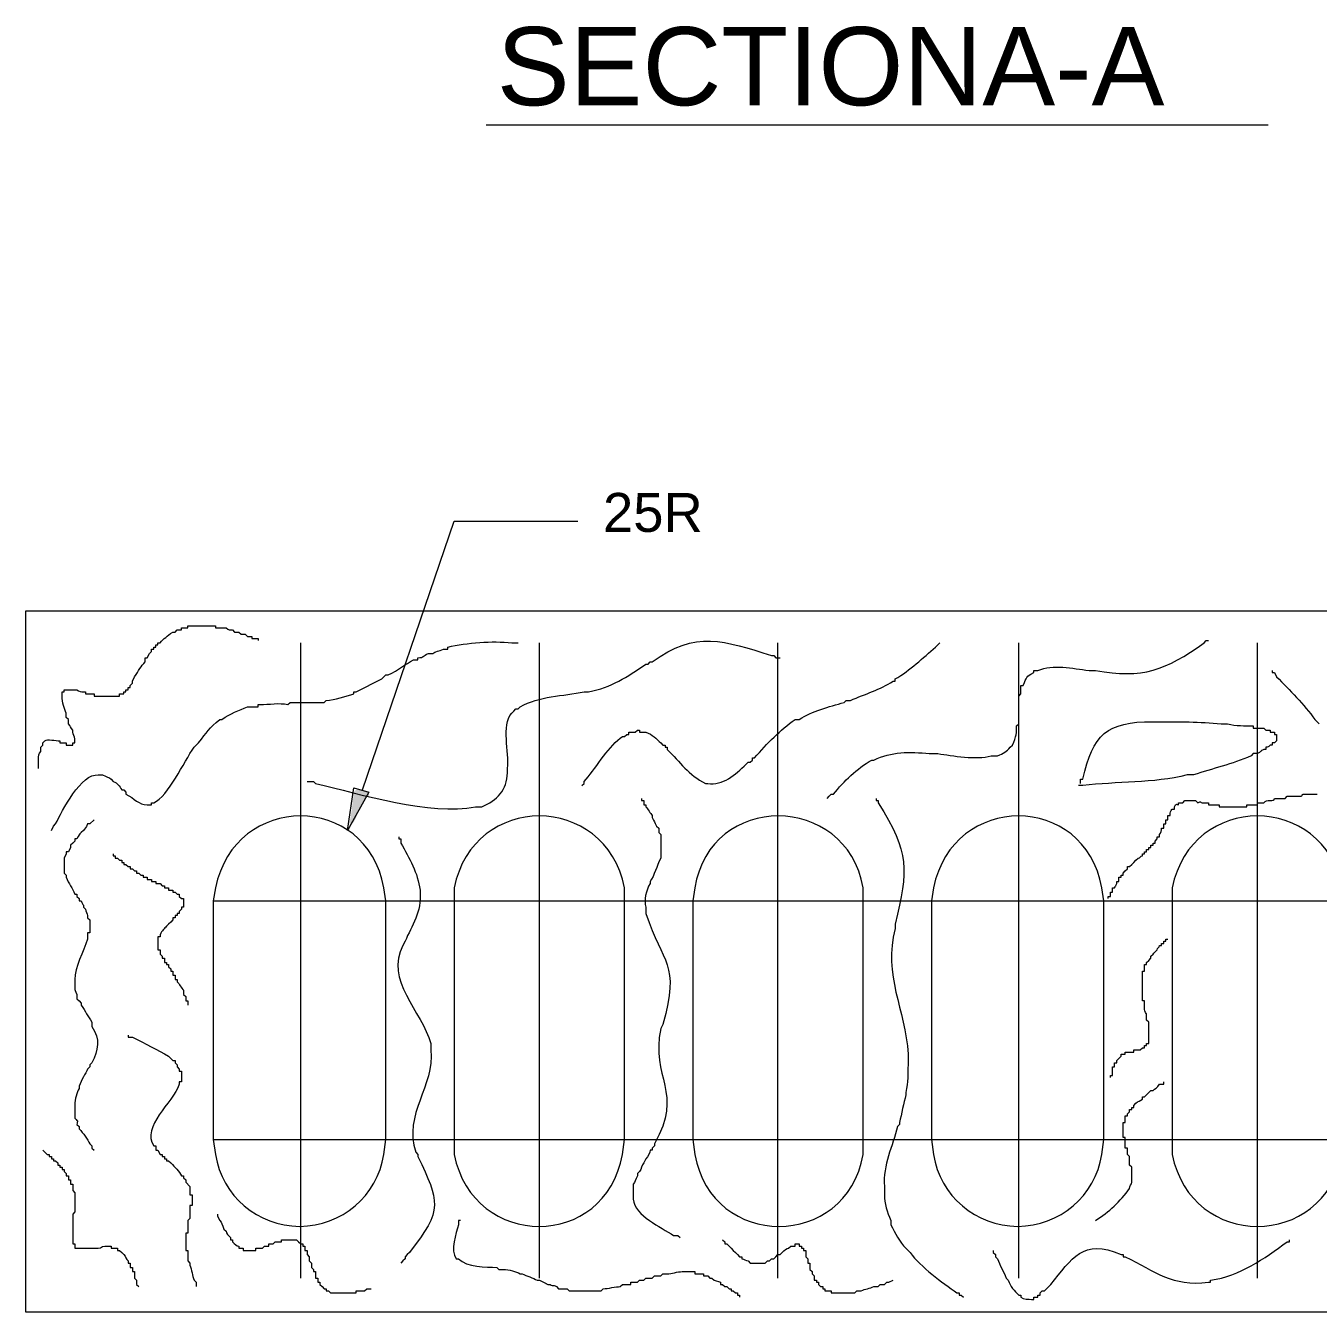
# Model space of a CAD drawing. Header units: millimetres. Extents: x -3009 to 55097, y -2803 to 5841.
# Drawn here: x 48112.62 to 48131.64, y 56.84 to 75.76 of the extents above; entities that cross this region are included whole.
import ezdxf

# ---------------------------------------------------------------- set-up
doc = ezdxf.new("R2010")
doc.units = ezdxf.units.MM
for name, color, linetype in [('PDF2_Geometry', 7, 'Continuous'), ('PDF2_Solid Fills', 7, 'Continuous'), ('PDF2_Text', 7, 'Continuous')]:
    doc.layers.add(name, color=color, linetype=linetype)
doc.styles.add('PDF F1', font='arial.ttf')

msp = doc.modelspace()

# ---------------------------------------------------------------- hatches: boundary and pattern name
at = {"layer": 'PDF2_Solid Fills', "transparency": 33554559}
h = msp.add_hatch(color=256, dxfattribs=at)
h.paths.add_polyline_path([(48117.606, 64.396), (48117.669, 64.428), (48117.669, 64.498), (48117.575, 64.522), (48117.481, 64.522), (48117.449, 64.49), (48117.418, 64.239), (48117.387, 64.051), (48117.387, 63.957), (48117.418, 64.02), (48117.449, 64.051), (48117.481, 64.114), (48117.512, 64.208), (48117.544, 64.239), (48117.575, 64.302)])
h.paths.add_polyline_path([(48117.387, 63.926), (48117.387, 63.957), (48117.355, 63.957)])

# ---------------------------------------------------------------- linework, layer by layer
at = {"layer": 'PDF2_Geometry', "lineweight": 13}
for points in [[(48119.394, 74.308), (48130.906, 74.308)], [(48117.575, 64.522), (48118.924, 68.474), (48120.743, 68.474)], [(48114.783, 66.843), (48114.815, 66.843), (48114.846, 66.874), (48114.877, 66.874), (48114.909, 66.874), (48114.909, 66.905), (48114.94, 66.905), (48114.972, 66.905), (48115.003, 66.905), (48115.003, 66.937), (48115.034, 66.937), (48115.066, 66.937), (48115.097, 66.937), (48115.128, 66.937)], [(48115.222, 66.937), (48115.254, 66.937)], [(48115.348, 66.937), (48115.379, 66.937), (48115.411, 66.937), (48115.411, 66.905), (48115.442, 66.905)], [(48115.536, 66.905), (48115.567, 66.905)], [(48115.662, 66.874), (48115.693, 66.843), (48115.724, 66.843), (48115.756, 66.843), (48115.787, 66.811), (48115.818, 66.811), (48115.85, 66.811), (48115.881, 66.78), (48115.913, 66.78), (48115.944, 66.78), (48115.944, 66.749), (48115.975, 66.749), (48116.007, 66.749), (48116.038, 66.749), (48116.038, 66.717)], [(48114.376, 66.404), (48114.376, 66.466), (48114.407, 66.466), (48114.438, 66.529), (48114.47, 66.56), (48114.47, 66.592), (48114.501, 66.592), (48114.501, 66.623), (48114.532, 66.623), (48114.532, 66.655), (48114.564, 66.655), (48114.564, 66.686), (48114.595, 66.686)], [(48116.665, 57.339), (48116.665, 62.891), (48116.665, 66.686)], [(48118.767, 66.592), (48118.798, 66.592), (48118.83, 66.592), (48118.83, 66.623)], [(48119.771, 66.686), (48119.865, 66.686)], [(48120.178, 57.339), (48120.178, 62.891), (48120.178, 66.686)], [(48123.691, 57.339), (48123.691, 62.891), (48123.691, 66.686)], [(48126.012, 66.623), (48126.075, 66.686)], [(48127.236, 57.339), (48127.236, 62.891), (48127.236, 66.686)], [(48129.965, 66.686), (48129.996, 66.717), (48130.027, 66.717)], [(48130.749, 57.339), (48130.749, 62.891), (48130.749, 66.686)], [(48118.328, 66.435), (48118.39, 66.435), (48118.39, 66.466)], [(48118.547, 66.529), (48118.579, 66.529), (48118.61, 66.529)], [(48121.747, 66.372), (48121.778, 66.372), (48121.809, 66.404), (48121.841, 66.404)], [(48123.597, 66.498), (48123.629, 66.498), (48123.66, 66.466), (48123.723, 66.466)], [(48117.449, 65.933), (48117.449, 65.964), (48117.481, 65.964), (48117.857, 66.153), (48117.889, 66.184), (48117.92, 66.215), (48117.951, 66.215)], [(48127.455, 66.247), (48127.455, 66.278), (48127.487, 66.278), (48127.518, 66.278)], [(48128.271, 66.278), (48128.302, 66.278), (48128.334, 66.278), (48128.365, 66.278)], [(48130.968, 66.278), (48130.968, 66.247), (48131, 66.247), (48131.031, 66.184)], [(48113.936, 65.902), (48113.968, 65.902), (48113.999, 65.902), (48113.999, 65.933), (48114.031, 65.933), (48114.062, 65.933), (48114.062, 65.964), (48114.093, 65.964), (48114.093, 65.996), (48114.125, 65.996), (48114.125, 66.027), (48114.156, 66.027), (48114.156, 66.059), (48114.187, 66.09), (48114.187, 66.121), (48114.219, 66.184)], [(48125.385, 66.121), (48125.417, 66.121), (48125.417, 66.153)], [(48127.204, 65.463), (48127.236, 65.494), (48127.236, 65.588), (48127.236, 65.619), (48127.236, 65.714), (48127.236, 65.745), (48127.236, 65.808), (48127.236, 65.839), (48127.236, 65.902), (48127.267, 65.933), (48127.267, 65.964), (48127.267, 65.996), (48127.267, 66.027), (48127.267, 66.059), (48127.299, 66.059)], [(48113.152, 65.902), (48113.152, 65.933), (48113.152, 65.964), (48113.184, 65.964), (48113.184, 65.996), (48113.215, 65.996), (48113.309, 65.996), (48113.34, 65.996), (48113.372, 65.996)], [(48113.466, 65.964), (48113.497, 65.964), (48113.497, 65.933)], [(48113.623, 65.933), (48113.623, 65.902), (48113.654, 65.902), (48113.686, 65.902)], [(48113.811, 65.902), (48113.842, 65.902)], [(48116.948, 65.808), (48116.979, 65.808), (48117.01, 65.808), (48117.042, 65.839)], [(48120.837, 65.964), (48120.868, 65.964), (48120.9, 65.964)], [(48124.664, 65.808), (48124.695, 65.839), (48124.726, 65.839), (48124.758, 65.839)], [(48113.246, 65.494), (48113.246, 65.525), (48113.246, 65.557), (48113.215, 65.588), (48113.215, 65.651)], [(48115.881, 65.745), (48115.913, 65.745), (48115.944, 65.745), (48115.975, 65.745), (48116.007, 65.745), (48116.038, 65.745), (48116.038, 65.776), (48116.069, 65.776)], [(48116.477, 65.776), (48116.508, 65.808), (48116.54, 65.808)], [(48119.771, 65.651), (48119.802, 65.682), (48119.833, 65.714), (48119.865, 65.714), (48119.896, 65.745)], [(48115.473, 65.557), (48115.505, 65.557)], [(48123.942, 65.557), (48123.974, 65.557), (48124.005, 65.557)], [(48129.212, 65.525), (48129.275, 65.525)], [(48130.216, 65.494), (48130.247, 65.494), (48130.278, 65.494), (48130.31, 65.494)], [(48130.686, 65.463), (48130.686, 65.431), (48130.717, 65.431), (48130.749, 65.431), (48130.78, 65.431), (48130.812, 65.431), (48130.843, 65.431), (48130.874, 65.4), (48130.906, 65.4), (48130.937, 65.4), (48130.937, 65.369), (48130.968, 65.369), (48131, 65.369), (48131, 65.337), (48131.031, 65.337), (48131.031, 65.306)], [(48131.596, 65.557), (48131.627, 65.525), (48131.658, 65.494)], [(48113.121, 65.243), (48113.121, 65.212), (48113.152, 65.212), (48113.184, 65.212), (48113.215, 65.212), (48113.215, 65.18), (48113.246, 65.18), (48113.278, 65.18), (48113.309, 65.18), (48113.309, 65.212), (48113.34, 65.212), (48113.34, 65.243), (48113.34, 65.274)], [(48113.309, 65.369), (48113.309, 65.4)], [(48121.402, 65.306), (48121.433, 65.306), (48121.464, 65.337), (48121.496, 65.337), (48121.496, 65.369), (48121.527, 65.369), (48121.558, 65.369), (48121.59, 65.369), (48121.621, 65.4), (48121.653, 65.4), (48121.653, 65.369), (48121.715, 65.369), (48121.747, 65.369)], [(48131.031, 65.274), (48131.031, 65.243), (48131, 65.212), (48130.968, 65.212), (48130.968, 65.18), (48130.937, 65.18)], [(48112.839, 65.086), (48112.839, 65.149), (48112.87, 65.18), (48112.87, 65.212), (48112.901, 65.243)], [(48115.097, 65.149), (48115.16, 65.212)], [(48121.966, 65.212), (48121.998, 65.18), (48122.029, 65.18), (48122.029, 65.149), (48122.06, 65.149), (48122.06, 65.118)], [(48127.11, 65.149), (48127.142, 65.18)], [(48130.874, 65.149), (48130.874, 65.118), (48130.843, 65.118)], [(48112.807, 64.835), (48112.807, 64.898), (48112.807, 64.961)], [(48123.221, 64.898), (48123.252, 64.929), (48123.284, 64.929), (48123.315, 64.961), (48123.315, 64.992), (48123.346, 64.992)], [(48125.072, 64.961), (48125.103, 64.961)], [(48125.918, 65.055), (48125.95, 65.055), (48125.981, 65.055), (48126.044, 65.055)], [(48126.828, 65.023), (48126.859, 65.023), (48126.891, 65.023), (48126.922, 65.023)], [(48130.749, 65.055), (48130.717, 65.055), (48130.686, 65.055), (48130.655, 65.023)], [(48113.686, 64.741), (48113.717, 64.741), (48113.748, 64.741)], [(48119.708, 64.773), (48119.708, 64.804), (48119.708, 64.835)], [(48129.808, 64.741), (48129.776, 64.741), (48129.745, 64.741), (48129.714, 64.741)], [(48113.874, 64.678), (48113.905, 64.647)], [(48114.031, 64.522), (48114.062, 64.522), (48114.093, 64.49), (48114.093, 64.459)], [(48116.759, 64.647), (48116.791, 64.647), (48116.854, 64.647), (48116.885, 64.616)], [(48120.806, 64.584), (48120.837, 64.616), (48120.837, 64.647), (48120.868, 64.678)], [(48122.625, 64.616), (48122.656, 64.616)], [(48128.177, 64.584), (48128.114, 64.584)], [(48128.145, 64.616), (48128.145, 64.647), (48128.145, 64.678), (48128.177, 64.678)], [(48114.407, 64.302), (48114.438, 64.302), (48114.47, 64.302), (48114.47, 64.333), (48114.501, 64.333)], [(48121.684, 64.396), (48121.684, 64.365), (48121.715, 64.365), (48121.715, 64.333), (48121.715, 64.302), (48121.747, 64.302), (48121.747, 64.271)], [(48124.413, 64.396), (48124.444, 64.428), (48124.476, 64.459), (48124.507, 64.459)], [(48125.134, 64.396), (48125.134, 64.365), (48125.166, 64.365), (48125.166, 64.333)], [(48129.588, 64.302), (48129.588, 64.333), (48129.62, 64.333), (48129.651, 64.333), (48129.682, 64.365), (48129.714, 64.365), (48129.776, 64.365), (48129.839, 64.365), (48129.871, 64.333)], [(48129.933, 64.333), (48129.965, 64.333), (48129.996, 64.333), (48130.027, 64.333), (48130.027, 64.302), (48130.059, 64.302), (48130.09, 64.302), (48130.121, 64.302), (48130.153, 64.302), (48130.184, 64.302), (48130.184, 64.271), (48130.247, 64.271), (48130.31, 64.271), (48130.341, 64.271)], [(48130.435, 64.271), (48130.529, 64.271), (48130.592, 64.271), (48130.592, 64.302), (48130.623, 64.302), (48130.686, 64.302), (48130.717, 64.302), (48130.749, 64.302), (48130.749, 64.333), (48130.78, 64.333), (48130.812, 64.333), (48130.843, 64.333)], [(48130.906, 64.365), (48130.937, 64.365)], [(48131, 64.396), (48131.031, 64.396), (48131.062, 64.396), (48131.094, 64.396), (48131.125, 64.396), (48131.157, 64.396), (48131.188, 64.428), (48131.219, 64.428), (48131.251, 64.428)], [(48131.313, 64.428), (48131.345, 64.428), (48131.376, 64.428)], [(48131.439, 64.459), (48131.47, 64.459)], [(48131.564, 64.459), (48131.596, 64.459), (48131.627, 64.459)], [(48119.237, 64.271), (48119.269, 64.271), (48119.331, 64.271)], [(48121.841, 64.145), (48121.841, 64.114)], [(48129.337, 63.957), (48129.369, 63.957), (48129.369, 63.988), (48129.369, 64.02), (48129.4, 64.02), (48129.4, 64.051), (48129.4, 64.082), (48129.431, 64.082), (48129.431, 64.114), (48129.431, 64.145), (48129.463, 64.145), (48129.463, 64.177)], [(48129.494, 64.239), (48129.526, 64.239), (48129.526, 64.271)], [(48112.995, 63.926), (48113.027, 63.988), (48113.058, 64.02)], [(48113.466, 63.926), (48113.435, 63.894)], [(48113.623, 64.082), (48113.56, 64.02), (48113.529, 64.02)], [(48121.903, 63.988), (48121.935, 63.957), (48121.935, 63.926), (48121.935, 63.894), (48121.966, 63.863), (48121.966, 63.832), (48121.966, 63.8), (48121.966, 63.769), (48121.966, 63.737)], [(48113.372, 63.8), (48113.34, 63.8), (48113.34, 63.769), (48113.309, 63.737), (48113.278, 63.706), (48113.278, 63.675), (48113.246, 63.612), (48113.215, 63.612), (48113.215, 63.581), (48113.184, 63.518), (48113.184, 63.487), (48113.184, 63.455)], [(48118.108, 63.832), (48118.108, 63.8), (48118.14, 63.8), (48118.14, 63.769), (48118.14, 63.737)], [(48129.055, 63.549), (48129.055, 63.581), (48129.086, 63.581), (48129.086, 63.612), (48129.118, 63.612), (48129.118, 63.643), (48129.149, 63.643), (48129.149, 63.675), (48129.18, 63.675), (48129.18, 63.706), (48129.212, 63.706), (48129.212, 63.737), (48129.243, 63.737), (48129.243, 63.769), (48129.275, 63.8), (48129.275, 63.832), (48129.306, 63.832), (48129.306, 63.863)], [(48113.905, 63.581), (48113.905, 63.549), (48113.936, 63.549), (48113.936, 63.518), (48113.968, 63.518), (48113.999, 63.487), (48114.031, 63.487), (48114.031, 63.455), (48114.062, 63.455), (48114.062, 63.424), (48114.093, 63.424), (48114.125, 63.392), (48114.156, 63.392), (48114.156, 63.361), (48114.187, 63.361), (48114.219, 63.33), (48114.25, 63.33), (48114.25, 63.298), (48114.281, 63.298), (48114.313, 63.267), (48114.344, 63.267), (48114.344, 63.236), (48114.376, 63.236), (48114.407, 63.236), (48114.407, 63.204), (48114.438, 63.204), (48114.47, 63.204), (48114.47, 63.173), (48114.501, 63.173), (48114.532, 63.173), (48114.532, 63.142), (48114.564, 63.142), (48114.595, 63.142), (48114.626, 63.11), (48114.658, 63.11), (48114.658, 63.079), (48114.689, 63.079), (48114.721, 63.079), (48114.721, 63.047), (48114.752, 63.047), (48114.783, 63.047), (48114.783, 63.016), (48114.815, 63.016), (48114.846, 62.985), (48114.877, 62.985), (48114.877, 62.953), (48114.909, 62.922), (48114.94, 62.922), (48114.94, 62.891), (48114.94, 62.859), (48114.94, 62.828), (48114.94, 62.796), (48114.909, 62.796), (48114.909, 62.765), (48114.877, 62.734), (48114.877, 62.702), (48114.846, 62.702), (48114.846, 62.671), (48114.815, 62.671), (48114.815, 62.64), (48114.783, 62.64), (48114.783, 62.608), (48114.752, 62.577), (48114.721, 62.546), (48114.689, 62.514)], [(48121.966, 63.612), (48121.966, 63.581), (48121.966, 63.549), (48121.966, 63.518)], [(48113.184, 63.392), (48113.184, 63.33), (48113.184, 63.298), (48113.215, 63.267), (48113.215, 63.236)], [(48128.679, 63.142), (48128.679, 63.173), (48128.71, 63.173), (48128.71, 63.204), (48128.71, 63.236), (48128.741, 63.236), (48128.741, 63.267), (48128.773, 63.267), (48128.773, 63.298), (48128.804, 63.33), (48128.835, 63.361), (48128.835, 63.392), (48128.867, 63.392), (48128.898, 63.424), (48128.93, 63.455), (48128.961, 63.487), (48128.992, 63.518)], [(48121.809, 63.173), (48121.809, 63.142)], [(48113.34, 62.985), (48113.372, 62.985), (48113.372, 62.953), (48113.403, 62.922), (48113.403, 62.891), (48113.435, 62.891)], [(48118.422, 63.047), (48118.422, 63.016)], [(48118.924, 63.079), (48118.924, 62.891), (48118.924, 59.378), (48118.924, 59.158)], [(48121.402, 59.158), (48121.433, 59.378), (48121.433, 62.891), (48121.433, 63.079)], [(48122.468, 63.079), (48122.437, 62.891), (48122.437, 59.378), (48122.468, 59.158)], [(48124.946, 59.158), (48124.946, 59.378), (48124.946, 62.891), (48124.946, 63.079)], [(48128.553, 62.922), (48128.553, 62.953), (48128.585, 62.953), (48128.585, 62.985), (48128.585, 63.016), (48128.616, 63.016), (48128.616, 63.047), (48128.616, 63.079), (48128.647, 63.079)], [(48129.494, 63.079), (48129.494, 62.891), (48129.494, 59.378), (48129.494, 59.158)], [(48113.466, 62.796), (48113.497, 62.765)], [(48115.379, 62.891), (48138.308, 62.891)], [(48121.747, 62.796), (48121.747, 62.765), (48121.747, 62.734), (48121.747, 62.702)], [(48113.529, 62.671), (48113.529, 62.64), (48113.56, 62.608), (48113.56, 62.577), (48113.56, 62.483), (48113.56, 62.42), (48113.529, 62.42), (48113.529, 62.389), (48113.529, 62.357), (48113.529, 62.326)], [(48125.417, 62.546), (48125.417, 62.514), (48125.417, 62.483)], [(48114.595, 62.389), (48114.595, 62.357), (48114.564, 62.357), (48114.564, 62.326), (48114.564, 62.295), (48114.564, 62.263), (48114.564, 62.201), (48114.564, 62.169), (48114.595, 62.169), (48114.595, 62.138), (48114.595, 62.106), (48114.626, 62.075), (48114.626, 62.044), (48114.658, 62.044), (48114.658, 62.012), (48114.658, 61.981), (48114.689, 61.981), (48114.689, 61.95), (48114.721, 61.95), (48114.721, 61.918), (48114.752, 61.887), (48114.752, 61.855), (48114.783, 61.855), (48114.783, 61.824), (48114.783, 61.793), (48114.815, 61.793), (48114.815, 61.761), (48114.815, 61.73), (48114.846, 61.73), (48114.846, 61.699)], [(48118.202, 62.295), (48118.171, 62.232)], [(48129.306, 62.232), (48129.337, 62.232), (48129.337, 62.263), (48129.369, 62.263), (48129.369, 62.295), (48129.4, 62.295), (48129.4, 62.326), (48129.431, 62.326)], [(48129.055, 61.761), (48129.055, 61.793), (48129.055, 61.824), (48129.055, 61.855), (48129.086, 61.855), (48129.086, 61.887), (48129.086, 61.918), (48129.086, 61.95), (48129.118, 61.95), (48129.118, 61.981), (48129.149, 62.012), (48129.18, 62.044), (48129.18, 62.075), (48129.212, 62.106)], [(48129.243, 62.138), (48129.275, 62.169)], [(48113.34, 61.73), (48113.34, 61.699), (48113.34, 61.636), (48113.34, 61.605)], [(48129.055, 61.605), (48129.055, 61.699)], [(48113.372, 61.51), (48113.372, 61.479), (48113.372, 61.448), (48113.403, 61.416), (48113.435, 61.385), (48113.435, 61.354)], [(48114.94, 61.573), (48114.94, 61.542), (48114.94, 61.51), (48114.972, 61.479), (48114.972, 61.448), (48114.972, 61.416), (48115.003, 61.416), (48115.003, 61.385), (48115.003, 61.354)], [(48129.055, 61.479), (48129.055, 61.51)], [(48129.086, 61.385), (48129.086, 61.416), (48129.055, 61.416)], [(48129.086, 61.291), (48129.086, 61.322)], [(48113.591, 61.103), (48113.591, 61.04)], [(48121.998, 61.071), (48121.966, 61.009)], [(48129.149, 61.071), (48129.149, 61.103), (48129.118, 61.134), (48129.118, 61.165), (48129.118, 61.197), (48129.118, 61.228)], [(48114.125, 60.914), (48114.125, 60.883), (48114.156, 60.883), (48114.187, 60.883)], [(48128.741, 60.601), (48128.741, 60.632), (48128.773, 60.632), (48128.804, 60.632), (48128.804, 60.664), (48128.835, 60.664), (48128.867, 60.664), (48128.898, 60.664), (48128.93, 60.664), (48128.93, 60.695), (48128.961, 60.695), (48128.992, 60.695), (48129.024, 60.695), (48129.055, 60.726), (48129.086, 60.726), (48129.086, 60.758), (48129.118, 60.758), (48129.118, 60.789), (48129.149, 60.789), (48129.149, 60.82), (48129.149, 60.852), (48129.149, 60.914), (48129.149, 60.946), (48129.149, 61.009)], [(48118.579, 60.789), (48118.579, 60.758), (48118.579, 60.726), (48118.579, 60.695)], [(48113.591, 60.507), (48113.56, 60.475), (48113.56, 60.444), (48113.529, 60.413)], [(48114.721, 60.601), (48114.752, 60.569), (48114.783, 60.538), (48114.815, 60.538), (48114.815, 60.507), (48114.846, 60.475), (48114.846, 60.444), (48114.877, 60.413), (48114.877, 60.381), (48114.909, 60.381), (48114.909, 60.35), (48114.909, 60.256), (48114.909, 60.224), (48114.877, 60.224), (48114.877, 60.193)], [(48125.605, 60.632), (48125.605, 60.601), (48125.605, 60.475)], [(48128.585, 60.287), (48128.585, 60.319), (48128.616, 60.319), (48128.616, 60.35), (48128.616, 60.381), (48128.616, 60.413), (48128.616, 60.444), (48128.647, 60.444), (48128.647, 60.475), (48128.647, 60.507), (48128.679, 60.507), (48128.679, 60.538), (48128.71, 60.569)], [(48113.403, 60.162), (48113.403, 60.13)], [(48129.306, 60.193), (48129.337, 60.193), (48129.369, 60.193), (48129.369, 60.224)], [(48125.573, 60.068), (48125.573, 60.036)], [(48129.055, 59.973), (48129.055, 60.005), (48129.086, 60.005)], [(48129.18, 60.099), (48129.212, 60.099)], [(48113.34, 59.879), (48113.34, 59.848), (48113.34, 59.817), (48113.34, 59.754), (48113.34, 59.723), (48113.34, 59.691)], [(48128.773, 59.503), (48128.773, 59.597), (48128.773, 59.628), (48128.804, 59.628), (48128.804, 59.66), (48128.804, 59.691), (48128.804, 59.723), (48128.835, 59.723), (48128.835, 59.754), (48128.867, 59.785), (48128.867, 59.817), (48128.898, 59.817), (48128.898, 59.848), (48128.93, 59.848), (48128.93, 59.879), (48128.961, 59.911)], [(48113.372, 59.597), (48113.403, 59.566), (48113.403, 59.534)], [(48125.479, 59.628), (48125.479, 59.597), (48125.448, 59.566)], [(48115.379, 59.378), (48138.308, 59.378)], [(48128.898, 58.876), (48128.898, 58.938), (48128.898, 58.97), (48128.867, 59.001), (48128.867, 59.033), (48128.867, 59.064), (48128.867, 59.095), (48128.867, 59.127), (48128.835, 59.158), (48128.835, 59.189), (48128.835, 59.221), (48128.835, 59.252), (48128.804, 59.252), (48128.804, 59.283), (48128.804, 59.315), (48128.804, 59.346), (48128.804, 59.409), (48128.773, 59.409)], [(48112.87, 59.221), (48112.933, 59.158), (48112.964, 59.158), (48112.964, 59.127), (48112.995, 59.127), (48112.995, 59.095), (48113.027, 59.095), (48113.027, 59.064), (48113.058, 59.064), (48113.09, 59.033), (48113.09, 59.001), (48113.121, 59.001), (48113.121, 58.97), (48113.152, 58.97), (48113.152, 58.938), (48113.184, 58.938), (48113.184, 58.907), (48113.215, 58.876), (48113.215, 58.844), (48113.246, 58.844), (48113.246, 58.813), (48113.246, 58.782), (48113.278, 58.782), (48113.278, 58.75), (48113.278, 58.719), (48113.309, 58.719), (48113.309, 58.687), (48113.309, 58.656), (48113.309, 58.625), (48113.34, 58.593), (48113.34, 58.531), (48113.34, 58.405), (48113.34, 58.374), (48113.34, 58.311), (48113.309, 58.28), (48113.309, 58.217), (48113.309, 58.154), (48113.309, 58.123), (48113.309, 58.092), (48113.309, 58.06), (48113.309, 57.935), (48113.309, 57.903), (48113.309, 57.872), (48113.309, 57.841), (48113.34, 57.841), (48113.34, 57.809), (48113.34, 57.778), (48113.372, 57.778), (48113.403, 57.778), (48113.435, 57.778), (48113.497, 57.778), (48113.56, 57.778), (48113.591, 57.778), (48113.654, 57.778), (48113.686, 57.778)], [(48113.56, 59.315), (48113.591, 59.283), (48113.591, 59.252), (48113.623, 59.221)], [(48114.501, 59.283), (48114.532, 59.283), (48114.532, 59.252), (48114.532, 59.221), (48114.564, 59.221), (48114.595, 59.158), (48114.626, 59.158), (48114.626, 59.127), (48114.658, 59.127), (48114.658, 59.095), (48114.689, 59.095), (48114.689, 59.064), (48114.721, 59.064), (48114.752, 59.033)], [(48118.359, 59.189), (48118.39, 59.158), (48118.39, 59.127)], [(48121.872, 59.315), (48121.872, 59.283), (48121.841, 59.252), (48121.841, 59.221), (48121.809, 59.221)], [(48121.747, 59.095), (48121.715, 59.033)], [(48114.909, 58.844), (48114.94, 58.844), (48114.94, 58.813), (48114.972, 58.782), (48114.972, 58.75), (48115.034, 58.687), (48115.034, 58.656), (48115.034, 58.625), (48115.034, 58.593), (48115.034, 58.562), (48115.066, 58.562), (48115.066, 58.405), (48115.034, 58.405), (48115.034, 58.342), (48115.034, 58.311), (48115.034, 58.28), (48115.034, 58.248), (48115.034, 58.217), (48115.003, 58.186), (48115.003, 58.154), (48115.003, 58.123), (48115.003, 58.092), (48115.003, 58.06), (48115.003, 57.997), (48114.972, 57.997), (48114.972, 57.935), (48114.972, 57.903), (48114.972, 57.872), (48114.972, 57.841), (48114.972, 57.746), (48115.003, 57.746), (48115.003, 57.715), (48115.003, 57.684), (48115.003, 57.652), (48115.003, 57.621), (48115.003, 57.59), (48115.034, 57.558), (48115.034, 57.527)], [(48121.653, 58.907), (48121.621, 58.876), (48121.621, 58.844)], [(48121.558, 58.719), (48121.558, 58.687), (48121.558, 58.656), (48121.558, 58.625), (48121.558, 58.593), (48121.558, 58.499)], [(48125.26, 58.687), (48125.26, 58.593), (48125.26, 58.562)], [(48128.898, 58.75), (48128.898, 58.782)], [(48115.442, 58.28), (48115.442, 58.248), (48115.473, 58.186)], [(48115.536, 58.06), (48115.567, 58.029)], [(48119.018, 58.186), (48118.986, 58.186), (48118.986, 58.154), (48118.986, 58.123)], [(48125.354, 58.186), (48125.354, 58.154), (48125.354, 58.123)], [(48115.63, 57.935), (48115.63, 57.903), (48115.662, 57.903), (48115.662, 57.872)], [(48115.756, 57.809), (48115.756, 57.778), (48115.787, 57.778), (48115.818, 57.778), (48115.818, 57.746), (48115.85, 57.746), (48115.975, 57.746), (48116.007, 57.746), (48116.007, 57.778), (48116.038, 57.778), (48116.069, 57.778), (48116.101, 57.778), (48116.132, 57.809), (48116.163, 57.809), (48116.195, 57.809), (48116.195, 57.841), (48116.226, 57.841), (48116.258, 57.841), (48116.289, 57.872), (48116.32, 57.872), (48116.352, 57.872), (48116.383, 57.872), (48116.383, 57.903), (48116.414, 57.903), (48116.446, 57.903), (48116.477, 57.903), (48116.571, 57.903), (48116.603, 57.903), (48116.634, 57.872), (48116.665, 57.841), (48116.697, 57.841), (48116.697, 57.809), (48116.728, 57.809), (48116.728, 57.778), (48116.728, 57.746), (48116.759, 57.746), (48116.759, 57.715), (48116.759, 57.684), (48116.791, 57.652), (48116.791, 57.621), (48116.791, 57.59), (48116.822, 57.558), (48116.822, 57.527), (48116.822, 57.496), (48116.854, 57.464), (48116.854, 57.433), (48116.885, 57.433), (48116.885, 57.401), (48116.885, 57.37), (48116.885, 57.339), (48116.916, 57.339), (48116.916, 57.307), (48116.916, 57.276), (48116.948, 57.276), (48116.948, 57.245), (48116.979, 57.213), (48117.01, 57.182), (48117.042, 57.182), (48117.042, 57.151), (48117.073, 57.151), (48117.104, 57.119), (48117.136, 57.119), (48117.167, 57.119), (48117.355, 57.119), (48117.387, 57.119), (48117.418, 57.119), (48117.449, 57.119), (48117.481, 57.119), (48117.481, 57.151), (48117.512, 57.151), (48117.544, 57.151), (48117.575, 57.151), (48117.606, 57.151), (48117.638, 57.182), (48117.669, 57.182), (48117.7, 57.182)], [(48122.154, 57.966), (48122.186, 57.966), (48122.217, 57.966), (48122.249, 57.935)], [(48122.876, 57.903), (48122.907, 57.872), (48122.907, 57.841), (48122.939, 57.841), (48122.97, 57.809), (48123.001, 57.778), (48123.033, 57.746), (48123.064, 57.715), (48123.095, 57.684), (48123.127, 57.652), (48123.158, 57.652), (48123.158, 57.621)], [(48123.848, 57.778), (48123.88, 57.809), (48123.911, 57.809), (48123.942, 57.809), (48123.942, 57.841), (48124.005, 57.841), (48124.005, 57.809), (48124.036, 57.809), (48124.036, 57.778), (48124.068, 57.778), (48124.068, 57.746), (48124.099, 57.746), (48124.099, 57.715), (48124.099, 57.684), (48124.099, 57.652), (48124.131, 57.621), (48124.131, 57.59), (48124.131, 57.558), (48124.162, 57.558), (48124.162, 57.527), (48124.162, 57.496), (48124.162, 57.464), (48124.193, 57.433), (48124.193, 57.401), (48124.225, 57.37), (48124.225, 57.339), (48124.225, 57.307), (48124.256, 57.307), (48124.256, 57.276), (48124.287, 57.276), (48124.287, 57.245), (48124.319, 57.213), (48124.35, 57.213), (48124.35, 57.182), (48124.381, 57.182), (48124.381, 57.151), (48124.413, 57.151), (48124.444, 57.151), (48124.476, 57.151), (48124.476, 57.119), (48124.507, 57.119), (48124.538, 57.119), (48124.57, 57.119), (48124.726, 57.119), (48124.789, 57.119), (48124.821, 57.119), (48124.852, 57.151), (48124.883, 57.151), (48124.915, 57.151)], [(48131.188, 57.872), (48131.219, 57.872), (48131.219, 57.903)], [(48113.78, 57.809), (48113.874, 57.809), (48113.874, 57.778), (48113.905, 57.778), (48113.936, 57.778), (48113.968, 57.778), (48113.968, 57.746), (48113.999, 57.746), (48114.031, 57.715), (48114.062, 57.684)], [(48118.202, 57.652), (48118.202, 57.621), (48118.171, 57.59), (48118.14, 57.558)], [(48118.265, 57.715), (48118.234, 57.684), (48118.202, 57.652)], [(48123.252, 57.59), (48123.284, 57.558), (48123.315, 57.558), (48123.378, 57.558), (48123.409, 57.558), (48123.472, 57.558), (48123.503, 57.558), (48123.535, 57.59), (48123.566, 57.59), (48123.597, 57.621), (48123.629, 57.621), (48123.66, 57.652), (48123.691, 57.684), (48123.723, 57.684), (48123.754, 57.715)], [(48125.573, 57.778), (48125.605, 57.746), (48125.636, 57.715)], [(48126.859, 57.746), (48126.859, 57.715), (48126.891, 57.684), (48126.891, 57.652), (48126.922, 57.621)], [(48128.741, 57.684), (48128.773, 57.684), (48128.773, 57.652), (48128.804, 57.652)], [(48114.125, 57.59), (48114.125, 57.558), (48114.156, 57.558), (48114.156, 57.527), (48114.156, 57.496), (48114.187, 57.496), (48114.187, 57.464), (48114.187, 57.433), (48114.219, 57.433), (48114.219, 57.401), (48114.219, 57.37), (48114.219, 57.339), (48114.25, 57.307), (48114.25, 57.276), (48114.25, 57.245), (48114.281, 57.213)], [(48118.955, 57.621), (48118.986, 57.621)], [(48119.551, 57.496), (48119.582, 57.464), (48119.614, 57.464), (48119.645, 57.464)], [(48115.097, 57.307), (48115.128, 57.276), (48115.128, 57.245), (48115.128, 57.213)], [(48119.896, 57.401), (48119.927, 57.401)], [(48120.147, 57.307), (48120.178, 57.307), (48120.241, 57.276)], [(48121.37, 57.213), (48121.402, 57.245), (48121.433, 57.245), (48121.464, 57.245), (48121.496, 57.245), (48121.527, 57.245), (48121.527, 57.276), (48121.558, 57.276), (48121.59, 57.276), (48121.621, 57.276), (48121.653, 57.307), (48121.684, 57.307), (48121.715, 57.307), (48121.747, 57.339), (48121.778, 57.339), (48121.809, 57.339), (48121.841, 57.339), (48121.872, 57.37), (48121.903, 57.37), (48121.935, 57.37), (48121.966, 57.37), (48121.998, 57.401), (48122.029, 57.401), (48122.06, 57.401)], [(48122.28, 57.433), (48122.311, 57.433)], [(48122.405, 57.433), (48122.437, 57.433), (48122.468, 57.433), (48122.468, 57.401), (48122.499, 57.401), (48122.531, 57.401), (48122.562, 57.401), (48122.594, 57.401), (48122.594, 57.37), (48122.625, 57.37), (48122.656, 57.37), (48122.688, 57.339), (48122.719, 57.339), (48122.75, 57.307), (48122.844, 57.276), (48122.844, 57.245), (48122.876, 57.245), (48122.907, 57.213), (48122.939, 57.213), (48122.97, 57.182), (48123.001, 57.182), (48123.001, 57.151), (48123.033, 57.151), (48123.064, 57.119), (48123.095, 57.119), (48123.095, 57.088), (48123.127, 57.088), (48123.127, 57.056)], [(48125.103, 57.213), (48125.134, 57.213), (48125.166, 57.213), (48125.197, 57.245), (48125.228, 57.245), (48125.26, 57.245), (48125.291, 57.276), (48125.322, 57.276), (48125.385, 57.307)], [(48127.048, 57.339), (48127.079, 57.307)], [(48130.027, 57.276), (48130.059, 57.276), (48130.059, 57.307)], [(48120.304, 57.245), (48120.335, 57.245)], [(48120.429, 57.213), (48120.461, 57.182), (48120.492, 57.182), (48120.523, 57.182), (48120.555, 57.182), (48120.586, 57.182), (48120.617, 57.151), (48120.649, 57.151), (48120.68, 57.151), (48120.743, 57.151), (48120.774, 57.151), (48120.837, 57.151)], [(48121.088, 57.151), (48121.119, 57.182)], [(48126.326, 57.119), (48126.358, 57.119), (48126.358, 57.088), (48126.389, 57.088), (48126.42, 57.056)], [(48127.236, 57.088), (48127.267, 57.088), (48127.267, 57.056)], [(48127.424, 57.025), (48127.455, 57.025), (48127.455, 57.056), (48127.487, 57.056), (48127.518, 57.056), (48127.518, 57.088), (48127.549, 57.088), (48127.549, 57.119), (48127.581, 57.151), (48127.612, 57.151), (48127.706, 57.245)]]:
    msp.add_lwpolyline(points, dxfattribs=at)
for points in [[(48112.619, 67.156), (48138.308, 67.156), (48138.308, 56.837), (48112.619, 56.837)], [(48117.669, 64.49), (48117.355, 63.926), (48117.449, 64.553)]]:
    msp.add_lwpolyline(points, close=True, dxfattribs=at)
for points in [[(48115.411, 63.079), (48115.379, 62.891), (48115.379, 59.378), (48115.411, 59.158, 0.854431), (48117.889, 59.158), (48117.92, 59.378), (48117.92, 62.891), (48117.889, 63.079)], [(48125.981, 63.079), (48125.95, 62.891), (48125.95, 59.378), (48125.981, 59.158, 0.854431), (48128.459, 59.158), (48128.49, 59.378), (48128.49, 62.891), (48128.459, 63.079)]]:
    msp.add_lwpolyline(points, format="xyb", dxfattribs=at)
msp.add_arc((48127.399, 59.719), 1.813, 302.2133, 324.0915, dxfattribs=at)
for points in [[(48114.595, 66.686), (48114.658, 66.749), (48114.689, 66.78), (48114.783, 66.843)], [(48115.128, 66.937), (48115.16, 66.937), (48115.191, 66.937), (48115.222, 66.937)], [(48115.254, 66.937), (48115.317, 66.937), (48115.285, 66.937), (48115.348, 66.937)], [(48115.442, 66.905), (48115.473, 66.905), (48115.505, 66.905), (48115.536, 66.905)], [(48115.567, 66.905), (48115.599, 66.874), (48115.63, 66.874), (48115.662, 66.874)], [(48121.841, 66.404), (48122.468, 66.874), (48122.907, 66.717), (48123.597, 66.498)], [(48118.61, 66.529), (48118.641, 66.56), (48118.704, 66.56), (48118.767, 66.592)], [(48118.83, 66.623), (48119.112, 66.686), (48119.488, 66.717), (48119.771, 66.686)], [(48125.417, 66.153), (48125.636, 66.278), (48125.824, 66.466), (48126.012, 66.623)], [(48128.365, 66.278), (48129.055, 66.153), (48129.4, 66.278), (48129.965, 66.686)], [(48114.219, 66.184), (48114.281, 66.278), (48114.313, 66.341), (48114.376, 66.404)], [(48117.951, 66.215), (48118.108, 66.278), (48118.202, 66.372), (48118.328, 66.435)], [(48118.39, 66.466), (48118.485, 66.466), (48118.453, 66.498), (48118.547, 66.529)], [(48120.9, 65.964), (48121.245, 66.027), (48121.464, 66.184), (48121.747, 66.372)], [(48127.299, 66.059), (48127.361, 66.184), (48127.33, 66.184), (48127.455, 66.247)], [(48127.518, 66.278), (48127.738, 66.372), (48128.02, 66.31), (48128.271, 66.278)], [(48124.758, 65.839), (48124.977, 65.933), (48125.197, 65.996), (48125.385, 66.121)], [(48131.031, 66.184), (48131.219, 65.996), (48131.439, 65.776), (48131.596, 65.557)], [(48113.215, 65.651), (48113.184, 65.714), (48113.152, 65.808), (48113.152, 65.902)], [(48113.372, 65.996), (48113.403, 65.964), (48113.435, 65.964), (48113.466, 65.964)], [(48113.497, 65.933), (48113.529, 65.933), (48113.591, 65.933), (48113.623, 65.933)], [(48113.686, 65.902), (48113.748, 65.902), (48113.78, 65.902), (48113.811, 65.902)], [(48113.842, 65.902), (48113.936, 65.902), (48113.874, 65.902), (48113.936, 65.902)], [(48117.042, 65.839), (48117.167, 65.839), (48117.324, 65.902), (48117.449, 65.933)], [(48119.896, 65.745), (48120.178, 65.902), (48120.523, 65.902), (48120.837, 65.964)], [(48115.505, 65.557), (48115.63, 65.651), (48115.756, 65.682), (48115.881, 65.745)], [(48116.069, 65.776), (48116.195, 65.776), (48116.352, 65.808), (48116.477, 65.776)], [(48116.54, 65.808), (48116.697, 65.808), (48116.791, 65.808), (48116.948, 65.808)], [(48119.708, 64.835), (48119.739, 65.086), (48119.614, 65.463), (48119.771, 65.651)], [(48124.005, 65.557), (48124.193, 65.682), (48124.444, 65.745), (48124.664, 65.808)], [(48113.309, 65.4), (48113.278, 65.431), (48113.278, 65.463), (48113.246, 65.494)], [(48115.16, 65.212), (48115.285, 65.369), (48115.317, 65.431), (48115.473, 65.557)], [(48123.346, 64.992), (48123.535, 65.212), (48123.723, 65.4), (48123.942, 65.557)], [(48127.142, 65.18), (48127.204, 65.306), (48127.204, 65.369), (48127.204, 65.463)], [(48128.177, 64.678), (48128.334, 65.337), (48128.522, 65.525), (48129.212, 65.525)], [(48129.275, 65.525), (48129.588, 65.525), (48129.902, 65.525), (48130.216, 65.494)], [(48130.31, 65.494), (48130.435, 65.463), (48130.561, 65.463), (48130.686, 65.463)], [(48112.901, 65.243), (48112.933, 65.274), (48113.058, 65.243), (48113.121, 65.243)], [(48113.34, 65.274), (48113.34, 65.306), (48113.309, 65.337), (48113.309, 65.369)], [(48120.868, 64.678), (48121.025, 64.867), (48121.213, 65.18), (48121.402, 65.306)], [(48121.747, 65.369), (48121.841, 65.337), (48121.903, 65.274), (48121.966, 65.212)], [(48131.031, 65.306), (48131.031, 65.306), (48131.031, 65.274), (48131.031, 65.274)], [(48112.807, 64.961), (48112.807, 65.023), (48112.807, 65.055), (48112.839, 65.086)], [(48114.501, 64.333), (48114.721, 64.428), (48114.94, 64.929), (48115.097, 65.149)], [(48122.06, 65.118), (48122.249, 64.929), (48122.374, 64.741), (48122.625, 64.616)], [(48125.103, 64.961), (48125.354, 65.086), (48125.636, 65.086), (48125.918, 65.055)], [(48126.922, 65.023), (48127.016, 65.055), (48127.048, 65.086), (48127.11, 65.149)], [(48130.843, 65.118), (48130.78, 65.086), (48130.812, 65.086), (48130.749, 65.055)], [(48130.937, 65.18), (48130.906, 65.149), (48130.906, 65.149), (48130.874, 65.149)], [(48122.656, 64.616), (48122.876, 64.584), (48123.064, 64.741), (48123.221, 64.898)], [(48124.507, 64.459), (48124.664, 64.647), (48124.852, 64.835), (48125.072, 64.961)], [(48126.044, 65.055), (48126.263, 65.023), (48126.608, 64.961), (48126.828, 65.023)], [(48130.655, 65.023), (48130.372, 64.898), (48130.09, 64.835), (48129.808, 64.741)], [(48113.058, 64.02), (48113.152, 64.208), (48113.435, 64.773), (48113.686, 64.741)], [(48113.748, 64.741), (48113.811, 64.71), (48113.842, 64.71), (48113.874, 64.678)], [(48119.331, 64.271), (48119.551, 64.365), (48119.708, 64.522), (48119.708, 64.773)], [(48129.714, 64.741), (48129.212, 64.616), (48128.679, 64.647), (48128.177, 64.584)], [(48113.905, 64.647), (48113.968, 64.616), (48113.999, 64.584), (48114.031, 64.522)], [(48116.885, 64.616), (48117.544, 64.459), (48118.579, 64.145), (48119.237, 64.271)], [(48114.093, 64.459), (48114.219, 64.396), (48114.281, 64.302), (48114.407, 64.302)], [(48117.889, 63.079), (48117.638, 64.49), (48115.693, 64.49), (48115.411, 63.079)], [(48121.433, 63.079), (48121.151, 64.49), (48119.206, 64.49), (48118.924, 63.079)], [(48124.946, 63.079), (48124.695, 64.49), (48122.688, 64.49), (48122.468, 63.079)], [(48125.166, 64.333), (48125.636, 63.581), (48125.605, 63.361), (48125.417, 62.546)], [(48128.459, 63.079), (48128.208, 64.49), (48126.263, 64.49), (48125.981, 63.079)], [(48132.003, 63.079), (48131.721, 64.49), (48129.776, 64.49), (48129.494, 63.079)], [(48129.526, 64.271), (48129.557, 64.333), (48129.557, 64.302), (48129.588, 64.302)], [(48129.871, 64.333), (48129.933, 64.365), (48129.902, 64.333), (48129.933, 64.333)], [(48130.843, 64.333), (48130.843, 64.333), (48130.874, 64.365), (48130.906, 64.365)], [(48130.937, 64.365), (48130.968, 64.365), (48131, 64.365), (48131, 64.396)], [(48131.251, 64.428), (48131.313, 64.428), (48131.251, 64.428), (48131.313, 64.428)], [(48131.376, 64.428), (48131.439, 64.428), (48131.376, 64.459), (48131.439, 64.459)], [(48131.47, 64.459), (48131.533, 64.459), (48131.47, 64.459), (48131.564, 64.459)], [(48121.747, 64.271), (48121.778, 64.239), (48121.809, 64.177), (48121.841, 64.145)], [(48121.841, 64.114), (48121.872, 64.051), (48121.872, 64.051), (48121.903, 63.988)], [(48129.463, 64.177), (48129.463, 64.208), (48129.494, 64.239), (48129.494, 64.239)], [(48130.341, 64.271), (48130.372, 64.271), (48130.404, 64.271), (48130.435, 64.271)], [(48113.529, 64.02), (48113.497, 63.957), (48113.497, 63.957), (48113.466, 63.926)], [(48129.306, 63.863), (48129.337, 63.894), (48129.337, 63.926), (48129.337, 63.957)], [(48113.435, 63.894), (48113.403, 63.863), (48113.403, 63.863), (48113.372, 63.8)], [(48118.14, 63.737), (48118.265, 63.518), (48118.39, 63.298), (48118.422, 63.047)], [(48121.966, 63.737), (48121.966, 63.675), (48121.966, 63.675), (48121.966, 63.612)], [(48128.992, 63.518), (48129.024, 63.518), (48129.024, 63.549), (48129.055, 63.549)], [(48113.184, 63.455), (48113.184, 63.424), (48113.184, 63.424), (48113.184, 63.392)], [(48121.966, 63.518), (48121.903, 63.392), (48121.872, 63.267), (48121.809, 63.173)], [(48113.215, 63.236), (48113.246, 63.142), (48113.309, 63.079), (48113.34, 62.985)], [(48118.422, 63.016), (48118.453, 62.734), (48118.296, 62.514), (48118.202, 62.295)], [(48121.809, 63.142), (48121.747, 63.047), (48121.715, 62.891), (48121.747, 62.796)], [(48128.647, 63.079), (48128.679, 63.142), (48128.647, 63.079), (48128.679, 63.142)], [(48113.435, 62.891), (48113.466, 62.796), (48113.466, 62.859), (48113.466, 62.796)], [(48113.497, 62.765), (48113.497, 62.734), (48113.529, 62.702), (48113.529, 62.671)], [(48121.747, 62.702), (48121.998, 61.95), (48122.249, 61.981), (48121.998, 61.071)], [(48114.689, 62.514), (48114.658, 62.483), (48114.626, 62.451), (48114.595, 62.389)], [(48125.417, 62.483), (48125.228, 61.793), (48125.573, 61.291), (48125.605, 60.632)], [(48113.529, 62.326), (48113.466, 62.138), (48113.34, 61.918), (48113.34, 61.73)], [(48118.171, 62.232), (48117.889, 61.73), (48118.453, 61.26), (48118.579, 60.789)], [(48129.275, 62.169), (48129.275, 62.201), (48129.306, 62.201), (48129.306, 62.232)], [(48129.212, 62.106), (48129.243, 62.138), (48129.212, 62.106), (48129.243, 62.138)], [(48114.846, 61.699), (48114.877, 61.667), (48114.909, 61.605), (48114.94, 61.573)], [(48129.055, 61.699), (48129.055, 61.699), (48129.055, 61.73), (48129.055, 61.761)], [(48113.34, 61.605), (48113.34, 61.573), (48113.34, 61.573), (48113.372, 61.51)], [(48129.055, 61.51), (48129.055, 61.573), (48129.055, 61.542), (48129.055, 61.605)], [(48129.055, 61.416), (48129.055, 61.479), (48129.055, 61.448), (48129.055, 61.479)], [(48113.435, 61.354), (48113.497, 61.26), (48113.529, 61.197), (48113.591, 61.103)], [(48129.086, 61.322), (48129.086, 61.354), (48129.086, 61.322), (48129.086, 61.385)], [(48129.118, 61.228), (48129.118, 61.228), (48129.086, 61.26), (48129.086, 61.291)], [(48129.149, 61.009), (48129.149, 61.04), (48129.149, 61.009), (48129.149, 61.071)], [(48113.591, 61.04), (48113.717, 60.852), (48113.686, 60.695), (48113.591, 60.507)], [(48114.187, 60.883), (48114.376, 60.789), (48114.564, 60.695), (48114.721, 60.601)], [(48121.966, 61.009), (48121.809, 60.287), (48122.311, 60.068), (48121.872, 59.315)], [(48118.579, 60.695), (48118.641, 60.162), (48118.171, 59.754), (48118.359, 59.189)], [(48128.71, 60.569), (48128.71, 60.569), (48128.741, 60.601), (48128.741, 60.601)], [(48113.529, 60.413), (48113.497, 60.35), (48113.435, 60.256), (48113.403, 60.162)], [(48125.605, 60.475), (48125.605, 60.35), (48125.605, 60.224), (48125.573, 60.068)], [(48113.403, 60.13), (48113.372, 60.068), (48113.34, 59.973), (48113.34, 59.879)], [(48114.877, 60.193), (48114.783, 59.911), (48114.313, 59.566), (48114.501, 59.283)], [(48129.212, 60.099), (48129.243, 60.13), (48129.275, 60.13), (48129.306, 60.193)], [(48125.573, 60.036), (48125.542, 59.911), (48125.511, 59.754), (48125.479, 59.628)], [(48128.961, 59.911), (48128.992, 59.942), (48129.024, 59.942), (48129.055, 59.973)], [(48129.086, 60.005), (48129.118, 60.036), (48129.149, 60.068), (48129.18, 60.099)], [(48113.34, 59.691), (48113.403, 59.628), (48113.372, 59.66), (48113.372, 59.597)], [(48125.448, 59.566), (48125.385, 59.283), (48125.228, 59.001), (48125.26, 58.687)], [(48113.403, 59.534), (48113.466, 59.472), (48113.529, 59.378), (48113.56, 59.315)], [(48128.773, 59.409), (48128.773, 59.44), (48128.773, 59.44), (48128.773, 59.503)], [(48121.809, 59.221), (48121.809, 59.189), (48121.778, 59.127), (48121.747, 59.095)], [(48114.752, 59.033), (48114.815, 58.97), (48114.877, 58.907), (48114.909, 58.844)], [(48118.39, 59.127), (48118.704, 58.468), (48118.767, 58.342), (48118.265, 57.715)], [(48118.924, 59.158), (48119.206, 57.746), (48121.151, 57.746), (48121.402, 59.158)], [(48121.715, 59.033), (48121.684, 59.001), (48121.684, 58.938), (48121.653, 58.907)], [(48122.468, 59.158), (48122.719, 57.746), (48124.695, 57.746), (48124.946, 59.158)], [(48129.494, 59.158), (48129.776, 57.746), (48131.721, 57.746), (48132.003, 59.158)], [(48121.621, 58.844), (48121.59, 58.782), (48121.59, 58.75), (48121.558, 58.719)], [(48128.898, 58.782), (48128.898, 58.813), (48128.898, 58.844), (48128.898, 58.876)], [(48128.867, 58.656), (48128.867, 58.687), (48128.898, 58.719), (48128.898, 58.75)], [(48121.558, 58.499), (48121.59, 58.248), (48121.966, 58.092), (48122.154, 57.966)], [(48125.26, 58.562), (48125.26, 58.437), (48125.291, 58.311), (48125.354, 58.186)], [(48115.473, 58.186), (48115.505, 58.154), (48115.505, 58.123), (48115.536, 58.06)], [(48115.567, 58.029), (48115.567, 57.997), (48115.599, 57.966), (48115.63, 57.935)], [(48118.986, 58.123), (48118.955, 57.997), (48118.861, 57.746), (48118.955, 57.621)], [(48125.354, 58.123), (48125.417, 57.997), (48125.479, 57.872), (48125.573, 57.778)], [(48115.662, 57.872), (48115.693, 57.841), (48115.724, 57.809), (48115.756, 57.809)], [(48127.706, 57.245), (48128.02, 57.621), (48128.177, 57.935), (48128.741, 57.684)], [(48130.059, 57.307), (48130.498, 57.37), (48130.843, 57.621), (48131.188, 57.872)], [(48113.686, 57.778), (48113.748, 57.778), (48113.717, 57.809), (48113.78, 57.809)], [(48114.062, 57.684), (48114.093, 57.652), (48114.093, 57.621), (48114.125, 57.59)], [(48123.754, 57.715), (48123.785, 57.746), (48123.817, 57.778), (48123.848, 57.778)], [(48125.636, 57.715), (48125.793, 57.496), (48126.107, 57.276), (48126.326, 57.119)], [(48128.804, 57.652), (48129.243, 57.433), (48129.494, 57.213), (48130.027, 57.276)], [(48115.034, 57.527), (48115.066, 57.464), (48115.066, 57.37), (48115.097, 57.307)], [(48118.986, 57.621), (48119.112, 57.496), (48119.394, 57.496), (48119.551, 57.496)], [(48119.645, 57.464), (48119.739, 57.464), (48119.833, 57.433), (48119.896, 57.401)], [(48123.158, 57.621), (48123.19, 57.621), (48123.221, 57.59), (48123.252, 57.59)], [(48126.922, 57.621), (48126.953, 57.527), (48127.016, 57.433), (48127.048, 57.339)], [(48119.927, 57.401), (48119.99, 57.37), (48120.084, 57.339), (48120.147, 57.307)], [(48120.241, 57.276), (48120.304, 57.245), (48120.241, 57.276), (48120.304, 57.245)], [(48122.06, 57.401), (48122.123, 57.401), (48122.217, 57.433), (48122.28, 57.433)], [(48122.311, 57.433), (48122.343, 57.433), (48122.374, 57.433), (48122.405, 57.433)], [(48127.079, 57.307), (48127.11, 57.213), (48127.173, 57.151), (48127.236, 57.088)], [(48120.335, 57.245), (48120.398, 57.213), (48120.367, 57.245), (48120.429, 57.213)], [(48120.837, 57.151), (48120.931, 57.151), (48120.994, 57.151), (48121.088, 57.151)], [(48121.119, 57.182), (48121.182, 57.182), (48121.308, 57.213), (48121.37, 57.213)], [(48124.915, 57.151), (48124.977, 57.182), (48125.04, 57.182), (48125.103, 57.213)], [(48127.267, 57.056), (48127.299, 57.025), (48127.393, 57.025), (48127.424, 57.025)]]:
    msp.add_open_spline(points, degree=3, dxfattribs=at)

# ---------------------------------------------------------------- texts
at = {"layer": 'PDF2_Text', "attachment_point": 4, "style": 'PDF F1'}
for s, insert, char_height in [('SECTIONA-A', (48119.551, 75.162), 1.1513), ('25R', (48121.115, 68.6), 0.5731)]:
    msp.add_mtext(s, dxfattribs=dict(at, insert=insert, char_height=char_height))

doc.saveas('drawing.dxf')
